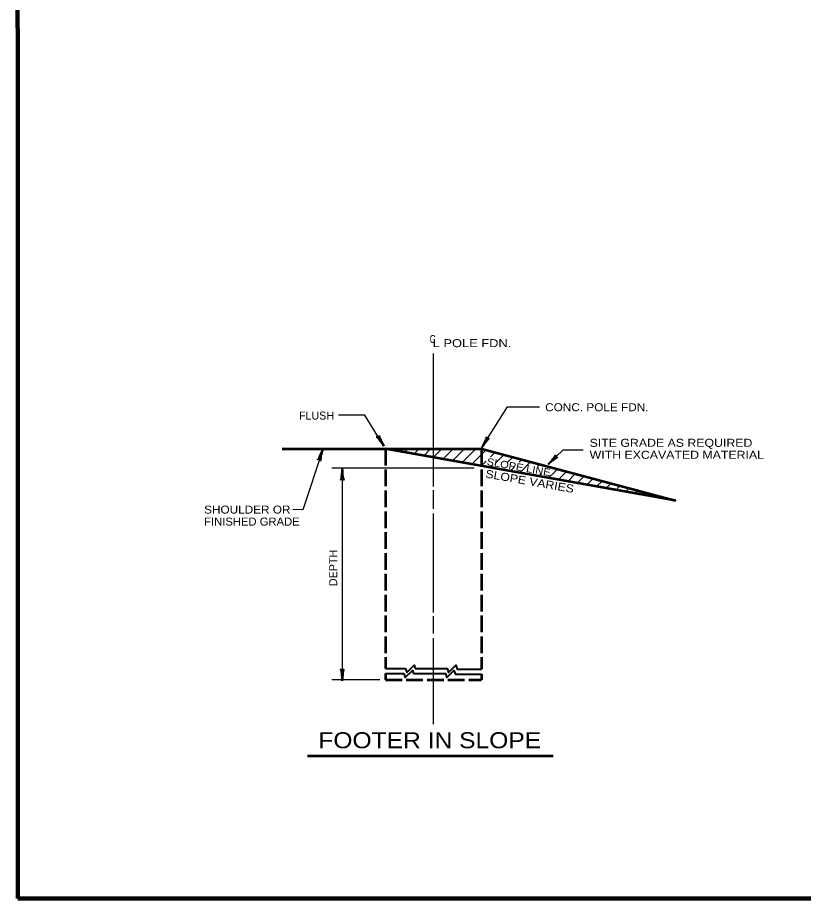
# Model space of a CAD drawing. Extents: x -10 to 846, y -20 to 523.
# Drawn here: x 47.7 to 285.2, y -9 to 257.2 of the extents above; entities that cross this region are included whole.
import ezdxf
from ezdxf.enums import TextEntityAlignment as Align

# ---------------------------------------------------------------- set-up
doc = ezdxf.new("R2010")
doc.units = 0
doc.header["$LTSCALE"] = 0.84
doc.linetypes.add('LONG_DASHED', pattern=[7.5, 6, -1.5])
doc.layers.add('1', color=7, linetype='Continuous', lineweight=53)

msp = doc.modelspace()

# ---------------------------------------------------------------- linework, layer by layer
at = {"layer": '1', "lineweight": 25}
for p, q in [((173.3602, 115.5493), (173.3602, 155.6773)), ((139.9042, 126.7333), (133.9042, 108.4933)), ((142.6882, 121.1173), (185.6482, 121.1173)), ((145.8082, 120.9013), (145.8082, 56.8213)), ((173.3602, 108.7093), (173.3602, 114.4213)), ((133.9042, 108.4933), (130.8802, 108.5173)), ((173.3602, 77.4613), (173.3602, 107.3413)), ((173.3602, 71.0773), (173.3602, 76.3333)), ((173.3602, 43.7173), (173.3602, 69.7093)), ((157.2082, 57.0613), (142.6882, 57.0613))]:
    msp.add_line(p, q, dxfattribs=at)
at = {"layer": '1'}
for p, q in [((127.6642, 126.9013), (188.0482, 126.9013)), ((135.3202, 34.0693), (209.5522, 34.0693))]:
    msp.add_line(p, q, dxfattribs=at)
at = {"layer": '1', "linetype": 'LONG_DASHED'}
for p, q in [((158.8642, 126.9013), (158.8642, 60.4933)), ((187.8802, 126.9013), (187.8802, 60.3493)), ((158.8402, 58.9573), (158.8402, 57.0853)), ((187.8562, 58.8133), (187.8562, 57.0853)), ((158.8402, 57.0853), (187.8562, 57.0853))]:
    msp.add_line(p, q, dxfattribs=at)
at = {"layer": '1', "lineweight": 35}
for p, q in [((164.6242, 125.8693), (165.6562, 126.9013)), ((167.5282, 125.3413), (169.0882, 126.9013)), ((170.4322, 124.8133), (172.4962, 126.9013)), ((173.3362, 124.3093), (175.9282, 126.9013)), ((176.2402, 123.7813), (179.3362, 126.9013)), ((179.1442, 123.2773), (182.7682, 126.9013)), ((182.0482, 122.7493), (186.1762, 126.9013)), ((184.9522, 122.2213), (189.2722, 126.5653)), ((190.6642, 124.5253), (191.9842, 125.8453)), ((192.1522, 122.5813), (194.6722, 125.1253)), ((187.8562, 121.7173), (189.2722, 123.1573)), ((195.8002, 122.8213), (197.3602, 124.4053)), ((199.2562, 122.8693), (200.0722, 123.6613)), ((199.4482, 119.6293), (202.7602, 122.9413)), ((190.7602, 121.1893), (191.2642, 121.7173)), ((193.6642, 120.6853), (193.8562, 120.8773)), ((196.5442, 120.1573), (197.8642, 121.4533)), ((204.8962, 121.6693), (205.4722, 122.2213)), ((207.8722, 121.2133), (208.1602, 121.5013)), ((209.4322, 119.3413), (210.8722, 120.7813)), ((211.0642, 117.5653), (213.5602, 120.0613)), ((202.3522, 119.1253), (202.5682, 119.3413)), ((205.2562, 118.5973), (205.7602, 119.1013)), ((208.1602, 118.0933), (209.7202, 119.6293)), ((213.9682, 117.0373), (216.2482, 119.3413)), ((216.8722, 116.5333), (218.9602, 118.6213)), ((219.7762, 116.0053), (221.6482, 117.8773)), ((222.6802, 115.5013), (224.3602, 117.1573)), ((225.5842, 114.9733), (227.0482, 116.4373)), ((228.4882, 114.4453), (229.7602, 115.7173)), ((231.3922, 113.9413), (232.4482, 114.9973)), ((234.2962, 113.4133), (235.1362, 114.2773)), ((237.2002, 112.8853), (237.8482, 113.5573))]:
    msp.add_line(p, q, dxfattribs=at)
at = {"layer": '1', "lineweight": 40}
for p, q in [((158.8402, 58.9573), (164.4322, 58.9573)), ((158.8642, 60.4933), (164.9602, 60.4933))]:
    msp.add_line(p, q, dxfattribs=at)
at = {"layer": '1', "lineweight": 158}
msp.add_line((839.3504, -8.9799), (47.7504, -8.9799), dxfattribs=at)
msp.add_lwpolyline([(839.3504, 517.1201), (47.6504, 517.0201), (47.7504, -8.9799)], dxfattribs=at)
at = {"layer": '1', "lineweight": 25}
for points in [[(188.0002, 127.2853), (195.7522, 139.5973), (205.4242, 139.5973)], [(158.3602, 127.7413), (152.6482, 137.0773), (144.6802, 137.0773)], [(208.0642, 122.2693), (212.6242, 126.5893), (218.6722, 126.5893)]]:
    msp.add_lwpolyline(points, dxfattribs=at)
at = {"layer": '1'}
msp.add_lwpolyline([(188.0482, 126.9013), (246.4642, 111.2293), (158.8642, 126.9013)], dxfattribs=at)
at = {"layer": '1', "lineweight": 40}
for points in [[(164.9602, 60.4933), (165.3682, 59.3413), (167.5042, 61.4773), (167.8642, 60.4933)], [(167.8642, 60.4933), (177.5362, 60.4933), (177.9682, 59.3413), (180.1042, 61.4773), (180.5122, 60.3493), (187.8802, 60.3493)], [(164.4322, 58.9573), (164.8642, 57.8053), (167.0002, 59.9413), (167.3602, 58.9573)], [(167.3602, 58.9573), (177.0322, 58.9573), (177.4402, 57.8053), (179.5762, 59.9413), (180.0082, 58.8133), (187.8562, 58.8133)]]:
    msp.add_lwpolyline(points, dxfattribs=at)
for centre, major_axis, ratio, start_param, end_param in [((157.3877, 128.6942), (1.2858, -1.7459), 0.122415, 0.89635335, 3.14159265), ((157.3877, 128.6942), (1.2858, -1.7459), 0.122415, 0.89635335, 3.14159265), ((157.8731, 129.0317), (-0.9247, 1.9246), 0.07063, 6.28230741, 8.55970261), ((157.8731, 129.0317), (-0.9247, 1.9246), 0.07063, 6.28230741, 8.55970261), ((188.4206, 128.5803), (-0.991, -1.9285), 0.122415, 0.89635335, 3.14159265), ((188.9389, 128.2959), (1.3118, 1.6847), 0.07063, 6.28230741, 8.55970261), ((139.2378, 125.5257), (-0.8653, -1.952), 0.07063, 6.28230741, 8.55970261), ((139.8095, 125.375), (0.4951, 2.1109), 0.122415, 0.89635335, 3.14159265), ((208.7909, 123.4207), (-1.4359, -1.6246), 0.122415, 0.89635335, 3.14159265), ((209.2231, 123.0173), (-1.6867, -1.3093), 0.07063, 3.14071475, 5.41810995), ((145.5522, 119.5459), (-0.2125, -2.1246), 0.07063, 6.28230741, 8.55970261), ((146.1424, 119.5814), (-0.1889, 2.16), 0.122415, 0.89635335, 3.14159265), ((145.474, 58.1412), (0.1889, -2.16), 0.122415, 0.89635335, 3.14159265), ((146.0642, 58.1767), (0.2125, 2.1246), 0.07063, 6.28230741, 8.55970261)]:
    msp.add_ellipse(centre, major_axis=major_axis, ratio=ratio, start_param=start_param, end_param=end_param, dxfattribs=at)

# ---------------------------------------------------------------- texts
at = {"layer": '1'}
for s, width, p in [('C', 0.75, (172.2562, 158.8693)), ('L POLE FDN.', 1.2, (173.1682, 157.6213)), ('CONC. POLE FDN.', 1.1, (207.1522, 138.2533)), ('SITE GRADE AS REQUIRED', 1.15, (220.5922, 127.5013)), ('WITH EXCAVATED MATERIAL', 1.15, (220.5922, 123.8821)), ('SHOULDER OR', 1.1, (104.0482, 107.3173)), ('FINISHED GRADE', 1.05, (104.0482, 103.6933))]:
    msp.add_text(s, height=2.419, dxfattribs=dict(at, width=width)).set_placement(p)
msp.add_text('FLUSH', height=2.419, dxfattribs=at).set_placement((143.3195, 135.7333), align=Align.RIGHT)
at = {"layer": '1', "width": 1.15}
for s, height, p in [('SLOPE LINE', 2.177, (198.9789, 120.3234)), ('SLOPE VARIES', 2.419, (202.2764, 115.8992))]:
    msp.add_text(s, height=height, rotation=350, dxfattribs=at).set_placement(p, align=Align.CENTER)
at = {"layer": '1'}
msp.add_text('DEPTH', height=2.419, rotation=90, dxfattribs=at).set_placement((144.2722, 90.8875), align=Align.CENTER)
at = {"layer": '1', "width": 1.15}
msp.add_text('FOOTER IN SLOPE', height=4.838, dxfattribs=at).set_placement((172.2475, 36.3973), align=Align.CENTER)

doc.saveas('drawing.dxf')
